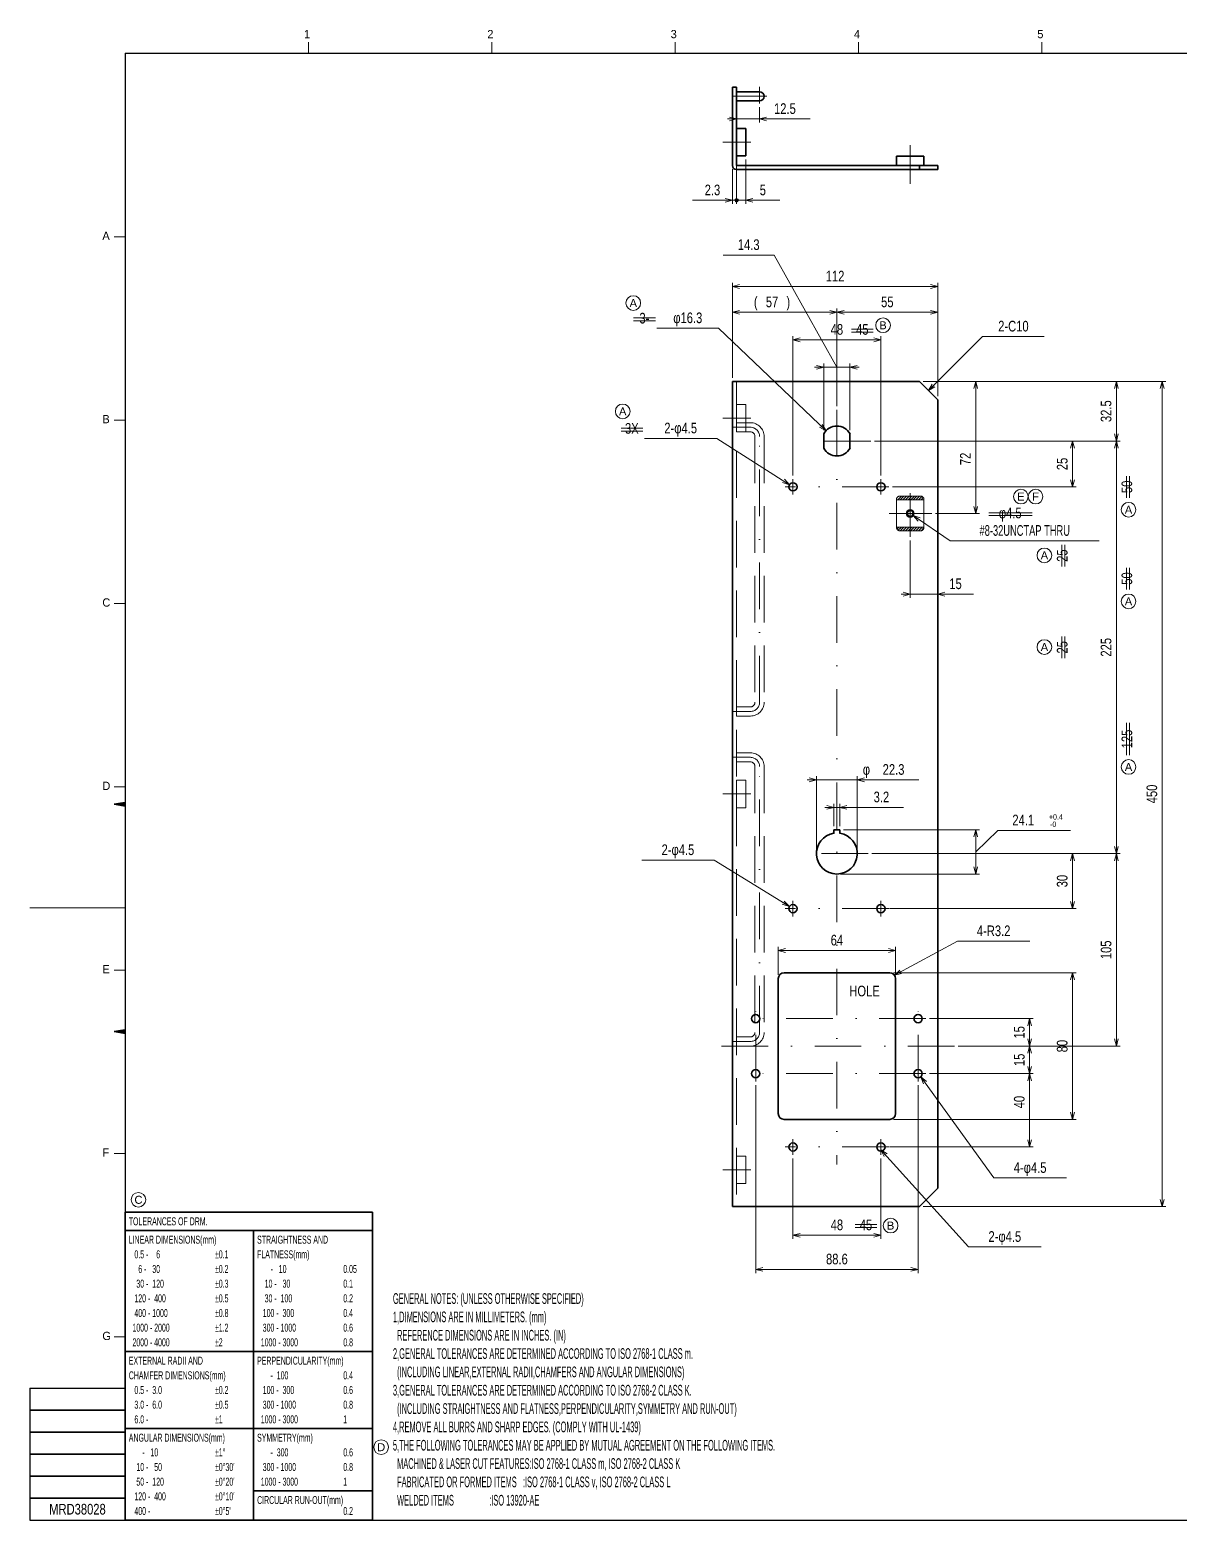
# Model space of a CAD drawing. Header units: millimetres. Extents: x 7 to 587, y 2 to 418.
# Drawn here: x 7 to 320.8, y 10 to 416.4 of the extents above; entities that cross this region are included whole.
import ezdxf
from ezdxf.enums import TextEntityAlignment as Align

# ---------------------------------------------------------------- set-up
doc = ezdxf.new("R2010")
doc.units = ezdxf.units.MM
for name, pattern in [('DASHDOT', [25.3, 12.7, -6.3, 0, -6.3]), ('DASHED', [19, 12.7, -6.3]), ('DIVIDE', [31.6, 12.7, -6.3, 0, -6.3, 0, -6.3])]:
    doc.linetypes.add(name, pattern=pattern)
for name, color, linetype in [('GR01_01', 7, 'Continuous'), ('GR01_02', 7, 'Continuous'), ('GR01_03', 7, 'Continuous'), ('GR01_05', 7, 'Continuous'), ('GR01_06', 7, 'Continuous'), ('GR01_16', 7, 'Continuous'), ('図面枠C7M', 7, 'Continuous'), ('表題、部品表_Layer1', 7, 'Continuous')]:
    doc.layers.add(name, color=color, linetype=linetype)
doc.styles.add('HG丸ｺﾞｼｯｸM-PRO', font='')
doc.styles.get('HG丸ｺﾞｼｯｸM-PRO').set_extended_font_data('HG丸ｺﾞｼｯｸM-PRO')
pattern_1 = [(45, (0, 0), (-0.3535534, 0.3535534), [])]

# ---------------------------------------------------------------- blocks, each defined once
blk = doc.blocks.new('BLKF024')
at = {"layer": '図面枠C7M', "color": 3, "linetype": 'Continuous', "lineweight": 35}
for p, q in [((30.067393, 143.236108), (30.09438, 143.263095)), ((30.188706, 143.216), (30.264271, 143.291564)), ((30.310019, 143.195891), (30.434161, 143.320033)), ((30.431331, 143.175782), (30.604052, 143.348503)), ((30.552644, 143.155673), (30.773942, 143.376972)), ((30.673956, 143.135565), (30.943833, 143.405441)), ((30.795269, 143.115456), (31.113723, 143.43391)), ((30.916582, 143.095347), (31.283614, 143.462379)), ((31.037894, 143.075238), (31.453504, 143.490848)), ((31.159207, 143.05513), (31.623395, 143.519317)), ((31.280519, 143.035021), (31.793285, 143.547787)), ((31.401832, 143.014912), (31.963176, 143.576256)), ((31.523145, 142.994803), (32.133066, 143.604725)), ((31.644457, 142.974695), (32.302957, 143.633194)), ((31.76577, 142.954586), (32.472847, 143.661663)), ((31.887082, 142.934477), (32.642738, 143.690132)), ((32.008395, 142.914368), (32.812628, 143.718601)), ((32.129708, 142.894259), (32.982519, 143.747071)), ((32.25102, 142.874151), (33, 143.62313)), ((32.372333, 142.854042), (33, 143.481709)), ((32.493645, 142.833933), (33, 143.340288)), ((32.614958, 142.813824), (33, 143.198866)), ((32.736271, 142.793716), (33, 143.057445)), ((32.857583, 142.773607), (33, 142.916024)), ((32.978896, 142.753498), (33, 142.774602))]:
    blk.add_line(p, q, dxfattribs=at)
blk = doc.blocks.new('BLKF025')
at = {"layer": '図面枠C7M', "color": 3, "linetype": 'Continuous', "lineweight": 35}
for p, q in [((30.067393, 205.236108), (30.09438, 205.263095)), ((30.188706, 205.216), (30.264271, 205.291564)), ((30.310019, 205.195891), (30.434161, 205.320033)), ((30.431331, 205.175782), (30.604052, 205.348503)), ((30.552644, 205.155673), (30.773942, 205.376972)), ((30.673956, 205.135565), (30.943833, 205.405441)), ((30.795269, 205.115456), (31.113723, 205.43391)), ((30.916582, 205.095347), (31.283614, 205.462379)), ((31.037894, 205.075238), (31.453504, 205.490848)), ((31.159207, 205.05513), (31.623395, 205.519317)), ((31.280519, 205.035021), (31.793285, 205.547787)), ((31.401832, 205.014912), (31.963176, 205.576256)), ((31.523145, 204.994803), (32.133066, 205.604725)), ((31.644457, 204.974695), (32.302957, 205.633194)), ((31.76577, 204.954586), (32.472847, 205.661663)), ((31.887082, 204.934477), (32.642738, 205.690132)), ((32.008395, 204.914368), (32.812628, 205.718601)), ((32.129708, 204.894259), (32.982519, 205.747071)), ((32.25102, 204.874151), (33, 205.62313)), ((32.372333, 204.854042), (33, 205.481709)), ((32.493645, 204.833933), (33, 205.340288)), ((32.614958, 204.813824), (33, 205.198866)), ((32.736271, 204.793716), (33, 205.057445)), ((32.857583, 204.773607), (33, 204.916024)), ((32.978896, 204.753498), (33, 204.774602))]:
    blk.add_line(p, q, dxfattribs=at)
blk = doc.blocks.new('BLKF023')
at = {"layer": '図面枠C7M', "color": 4, "linetype": 'Continuous', "lineweight": 13}
for p, q in [((83, 413), (83, 410)), ((133, 413), (133, 410)), ((183, 413), (183, 410)), ((233, 413), (233, 410)), ((283, 413), (283, 410)), ((30, 360), (33, 360)), ((30, 310), (33, 310)), ((30, 260), (33, 260)), ((30, 210), (33, 210)), ((7, 177), (33, 177)), ((30, 160), (33, 160)), ((30, 110), (33, 110)), ((30, 60), (33, 60))]:
    blk.add_line(p, q, dxfattribs=at)
at = {"layer": '図面枠C7M', "color": 2, "linetype": 'Continuous', "lineweight": 25}
for p, q in [((33, 410), (587, 410)), ((33, 410), (33, 10)), ((7, 46), (7, 10)), ((7, 46), (33, 46)), ((7, 10), (587, 10))]:
    blk.add_line(p, q, dxfattribs=at)
at = {"layer": '図面枠C7M', "color": 3, "linetype": 'Continuous', "lineweight": 35}
for p, q in [((33, 205.75), (30, 205.25)), ((30, 205.25), (33, 204.75)), ((33, 143.75), (30, 143.25)), ((30, 143.25), (33, 142.75)), ((7, 40), (33, 40)), ((7, 34), (33, 34)), ((7, 28), (33, 28)), ((7, 22), (33, 22)), ((7, 16), (33, 16))]:
    blk.add_line(p, q, dxfattribs=at)
for name in ['BLKF025', 'BLKF024']:
    blk.add_blockref(name, (0, 0), dxfattribs=at)
at = {"layer": '図面枠C7M', "color": 4, "linetype": 'Continuous', "lineweight": 13, "style": 'HG丸ｺﾞｼｯｸM-PRO'}
for s, width, p in [('1', 1.003994, (81.79, 413.45)), ('2', 1.003994, (131.79, 413.45)), ('3', 1.003994, (181.79, 413.45)), ('4', 1.003994, (231.79, 413.45)), ('5', 1.003994, (281.79, 413.45)), ('A', 1.002405, (26.79, 358.45)), ('B', 1.004704, (26.79, 308.45)), ('D', 1.002334, (26.79, 208.45)), ('E', 1.001589, (26.79, 158.45)), ('F', 0.998986, (26.79, 108.45)), ('G', 1.003714, (26.79, 58.45))]:
    blk.add_text(s, height=2.25, dxfattribs=dict(at, width=width)).set_placement(p, align=Align.BOTTOM_LEFT)
at = {"layer": '図面枠C7M', "color": 3, "linetype": 'Continuous', "lineweight": 35, "style": 'HG丸ｺﾞｼｯｸM-PRO', "width": 1.001214}
blk.add_text('C', height=2.25, dxfattribs=at).set_placement((26.79, 258.45), align=Align.BOTTOM_LEFT)
blk = doc.blocks.new('BLKF027')
at = {"layer": 'GR01_01', "color": 3, "linetype": 'Continuous', "lineweight": 35}
for p, q in [((212.74, 159.28), (241.54, 159.28)), ((211.14, 120.88), (211.14, 157.68)), ((243.14, 120.88), (243.14, 157.68)), ((212.74, 119.28), (241.54, 119.28))]:
    blk.add_line(p, q, dxfattribs=at)
for centre, start, end in [((212.74, 157.68), 90, 180), ((241.54, 157.68), 0, 90), ((212.74, 120.88), 180, 270), ((241.54, 120.88), 270, 0)]:
    blk.add_arc(centre, 1.6, start, end, dxfattribs=at)
blk = doc.blocks.new('BLKF028')
at = {"layer": 'GR01_02', "color": 4, "linetype": 'DASHED', "lineweight": 13}
for p, q in [((199.79, 314.28), (202.29, 314.28)), ((199.79, 314.28), (199.79, 306.78)), ((202.29, 306.78), (202.29, 314.28)), ((199.79, 306.78), (202.29, 306.78))]:
    blk.add_line(p, q, dxfattribs=at)
blk = doc.blocks.new('BLKF029')
at = {"layer": 'GR01_02', "color": 4, "linetype": 'DASHED', "lineweight": 13}
for p, q in [((199.79, 211.78), (202.29, 211.78)), ((199.79, 211.78), (199.79, 204.28)), ((202.29, 204.28), (202.29, 211.78)), ((199.79, 204.28), (202.29, 204.28))]:
    blk.add_line(p, q, dxfattribs=at)
blk = doc.blocks.new('BLKF030')
at = {"layer": 'GR01_02', "color": 4, "linetype": 'DASHED', "lineweight": 13}
for p, q in [((199.79, 109.28), (202.29, 109.28)), ((199.79, 109.28), (199.79, 101.78)), ((202.29, 101.78), (202.29, 109.28)), ((199.79, 101.78), (202.29, 101.78))]:
    blk.add_line(p, q, dxfattribs=at)
blk = doc.blocks.new('BLKF031')
at = {"layer": 'GR01_01', "color": 4, "linetype": 'DASHDOT', "lineweight": 13}
for p, q in [((215.14, 289.66), (215.14, 293.91)), ((239.14, 289.66), (239.14, 293.91)), ((241.26, 291.78), (213.01, 291.78))]:
    blk.add_line(p, q, dxfattribs=at)
at = {"layer": 'GR01_01', "color": 3, "linetype": 'Continuous', "lineweight": 35}
for centre in [(215.14, 291.78), (239.14, 291.78)]:
    blk.add_circle(centre, 1.12, dxfattribs=at)
blk = doc.blocks.new('FXTIP_ARROW_S')
at = {"color": 0, "linetype": 'Continuous', "lineweight": -2}
for q in [(-1, 0), (-0.97, 0.26), (-0.97, -0.26)]:
    blk.add_line((0, 0), q, dxfattribs=at)
blk = doc.blocks.new('FXTIP_ARROW_E')
at = {"color": 0, "linetype": 'Continuous', "lineweight": -2}
for q in [(-1, 0), (-0.97, 0.26), (-0.97, -0.26)]:
    blk.add_line((0, 0), q, dxfattribs=at)
blk = doc.blocks.new('BLKF032')
at = {"layer": 'GR01_01', "color": 3, "linetype": 'Continuous', "lineweight": 35}
for p, q in [((223.56, 302.33), (223.56, 306.24)), ((230.71, 302.33), (230.71, 306.24))]:
    blk.add_line(p, q, dxfattribs=at)
for start, end in [(28.6816, 151.3184), (208.6816, 331.3184)]:
    blk.add_arc((227.14, 304.28), 4.08, start, end, dxfattribs=at)
blk = doc.blocks.new('BLKF034')
at = {"layer": 'GR01_03', "color": 3, "linetype": 'Continuous', "lineweight": 35}
for p, q in [((199.79, 399.54), (206.04, 399.54)), ((206.04, 397.04), (199.79, 397.04))]:
    blk.add_line(p, q, dxfattribs=at)
blk.add_arc((206.04, 398.29), 1.25, 270, 90, dxfattribs=at)
blk = doc.blocks.new('BLKF033')
at = {"layer": 'GR01_03', "color": 4, "linetype": 'DASHDOT', "lineweight": 13}
blk.add_line((208.04, 398.29), (198.88, 398.29), dxfattribs=at)
at = {"layer": 'GR01_03', "color": 3, "linetype": 'Continuous', "lineweight": 35}
blk.add_line((199.79, 399.54), (199.79, 397.04), dxfattribs=at)
blk.add_blockref('BLKF034', (0, 0), dxfattribs=at)
blk = doc.blocks.new('BLKF035')
at = {"layer": 'GR01_02', "color": 3, "linetype": 'Continuous', "lineweight": 35}
for p, q in [((199.79, 389.54), (202.29, 389.54)), ((199.79, 389.54), (199.79, 382.04)), ((202.29, 382.04), (202.29, 389.54)), ((199.79, 382.04), (202.29, 382.04))]:
    blk.add_line(p, q, dxfattribs=at)
blk = doc.blocks.new('BLKF036')
at = {"layer": 'GR01_01', "color": 3, "linetype": 'Continuous', "lineweight": 35}
for p, q in [((226.34, 198.26), (227.94, 198.26)), ((226.34, 197.3), (226.34, 198.26)), ((227.94, 197.3), (227.94, 198.26))]:
    blk.add_line(p, q, dxfattribs=at)
blk.add_arc((227.14, 191.78), 5.58, 98.2503, 81.7497, dxfattribs=at)
blk = doc.blocks.new('FXTIP_BLACKDOT_E')
at = {"color": 0, "linetype": 'Continuous', "lineweight": -2}
blk.add_line((0, 0), (-1, 0), dxfattribs=at)
at = {"color": 0, "linetype": 'Continuous', "lineweight": -2, "const_width": 0.25}
blk.add_lwpolyline([(-0.125, 0, 1), (0.125, 0, 1)], format="xyb", close=True, dxfattribs=at)
at = {"color": 0, "linetype": 'Continuous', "lineweight": -2}
blk.add_circle((0, 0), 0.25, dxfattribs=at)
blk = doc.blocks.new('BLKF062')
at = {"layer": 'GR01_05', "color": 4, "linetype": 'Continuous', "lineweight": 13}
blk.add_circle((283.74, 273.1), 2, dxfattribs=at)
at = {"layer": 'GR01_05', "color": 4, "linetype": 'Continuous', "lineweight": 13, "style": 'HG丸ｺﾞｼｯｸM-PRO', "width": 1.042301}
blk.add_text('A', height=2.18, dxfattribs=at).set_placement((283.74, 273.1), align=Align.MIDDLE_CENTER)
blk = doc.blocks.new('BLKF063')
at = {"layer": 'GR01_05', "color": 4, "linetype": 'Continuous', "lineweight": 13}
blk.add_circle((283.74, 248.1), 2, dxfattribs=at)
at = {"layer": 'GR01_05', "color": 4, "linetype": 'Continuous', "lineweight": 13, "style": 'HG丸ｺﾞｼｯｸM-PRO', "width": 1.042301}
blk.add_text('A', height=2.18, dxfattribs=at).set_placement((283.74, 248.1), align=Align.MIDDLE_CENTER)
blk = doc.blocks.new('BLKF064')
at = {"layer": 'GR01_05', "color": 4, "linetype": 'Continuous', "lineweight": 13}
blk.add_circle((306.68, 260.55), 2, dxfattribs=at)
at = {"layer": 'GR01_05', "color": 4, "linetype": 'Continuous', "lineweight": 13, "style": 'HG丸ｺﾞｼｯｸM-PRO', "width": 1.042301}
blk.add_text('A', height=2.18, dxfattribs=at).set_placement((306.68, 260.55), align=Align.MIDDLE_CENTER)
blk = doc.blocks.new('BLKF065')
at = {"layer": 'GR01_05', "color": 4, "linetype": 'Continuous', "lineweight": 13}
blk.add_circle((306.68, 285.55), 2, dxfattribs=at)
at = {"layer": 'GR01_05', "color": 4, "linetype": 'Continuous', "lineweight": 13, "style": 'HG丸ｺﾞｼｯｸM-PRO', "width": 1.042301}
blk.add_text('A', height=2.18, dxfattribs=at).set_placement((306.68, 285.55), align=Align.MIDDLE_CENTER)
blk = doc.blocks.new('BLKF066')
at = {"layer": 'GR01_05', "color": 4, "linetype": 'Continuous', "lineweight": 13}
blk.add_circle((306.68, 215.41), 2, dxfattribs=at)
at = {"layer": 'GR01_05', "color": 4, "linetype": 'Continuous', "lineweight": 13, "style": 'HG丸ｺﾞｼｯｸM-PRO', "width": 1.042301}
blk.add_text('A', height=2.18, dxfattribs=at).set_placement((306.68, 215.41), align=Align.MIDDLE_CENTER)
blk = doc.blocks.new('BLKF067')
at = {"layer": 'GR01_05', "color": 4, "linetype": 'Continuous', "lineweight": 13}
blk.add_circle((168.72, 312.36), 2, dxfattribs=at)
at = {"layer": 'GR01_05', "color": 4, "linetype": 'Continuous', "lineweight": 13, "style": 'HG丸ｺﾞｼｯｸM-PRO', "width": 1.042301}
blk.add_text('A', height=2.18, dxfattribs=at).set_placement((168.72, 312.36), align=Align.MIDDLE_CENTER)
blk = doc.blocks.new('BLKF068')
at = {"layer": 'GR01_05', "color": 4, "linetype": 'Continuous', "lineweight": 13}
blk.add_circle((171.61, 341.9), 2, dxfattribs=at)
at = {"layer": 'GR01_05', "color": 4, "linetype": 'Continuous', "lineweight": 13, "style": 'HG丸ｺﾞｼｯｸM-PRO', "width": 1.042301}
blk.add_text('A', height=2.18, dxfattribs=at).set_placement((171.61, 341.9), align=Align.MIDDLE_CENTER)
blk = doc.blocks.new('BLKF069')
at = {"layer": 'GR01_05', "color": 4, "linetype": 'Continuous', "lineweight": 13}
blk.add_circle((239.72, 335.84), 2, dxfattribs=at)
at = {"layer": 'GR01_05', "color": 4, "linetype": 'Continuous', "lineweight": 13, "style": 'HG丸ｺﾞｼｯｸM-PRO', "width": 1.04272}
blk.add_text('B', height=2.18, dxfattribs=at).set_placement((239.72, 335.84), align=Align.MIDDLE_CENTER)
blk = doc.blocks.new('BLKF070')
at = {"layer": 'GR01_01', "color": 4, "linetype": 'DASHDOT', "lineweight": 13}
for p, q in [((215.14, 174.66), (215.14, 178.91)), ((239.14, 174.66), (239.14, 178.91)), ((241.26, 176.78), (213.01, 176.78))]:
    blk.add_line(p, q, dxfattribs=at)
at = {"layer": 'GR01_01', "color": 3, "linetype": 'Continuous', "lineweight": 35}
for centre in [(215.14, 176.78), (239.14, 176.78)]:
    blk.add_circle(centre, 1.12, dxfattribs=at)
blk = doc.blocks.new('BLKF071')
at = {"layer": 'GR01_01', "color": 4, "linetype": 'DASHDOT', "lineweight": 13}
for p, q in [((215.14, 109.66), (215.14, 113.91)), ((239.14, 109.66), (239.14, 113.91)), ((241.26, 111.78), (213.01, 111.78))]:
    blk.add_line(p, q, dxfattribs=at)
at = {"layer": 'GR01_01', "color": 3, "linetype": 'Continuous', "lineweight": 35}
for centre in [(215.14, 111.78), (239.14, 111.78)]:
    blk.add_circle(centre, 1.12, dxfattribs=at)
blk = doc.blocks.new('BLKF072')
at = {"layer": 'GR01_05', "color": 4, "linetype": 'Continuous', "lineweight": 13}
blk.add_circle((241.78, 90.33), 2, dxfattribs=at)
at = {"layer": 'GR01_05', "color": 4, "linetype": 'Continuous', "lineweight": 13, "style": 'HG丸ｺﾞｼｯｸM-PRO', "width": 1.04272}
blk.add_text('B', height=2.18, dxfattribs=at).set_placement((241.78, 90.33), align=Align.MIDDLE_CENTER)
blk = doc.blocks.new('BLKF073')
at = {"layer": '図面枠C7M', "color": 3, "linetype": 'Continuous', "lineweight": 35}
for p, q in [((33, 94), (100.5, 94)), ((33, 94), (33, 10)), ((100.5, 10), (100.5, 94)), ((33, 89), (100.5, 89)), ((68, 10), (68, 89)), ((33, 56), (68, 56)), ((68, 56), (100.5, 56)), ((33, 35), (68, 35)), ((68, 35), (100.5, 35)), ((68, 18), (100.5, 18)), ((33, 10), (100.5, 10))]:
    blk.add_line(p, q, dxfattribs=at)
at = {"layer": '図面枠C7M', "color": 4, "linetype": 'Continuous', "lineweight": 13, "style": 'HG丸ｺﾞｼｯｸM-PRO'}
for s, height, width, p in [('TOLERANCES OF DRM.', 2.1818, 0.522208, (34, 91.5)), ('LINEAR DIMENSIONS(mm)', 2.1818, 0.521664, (34, 86.5)), ('STRAIGHTNESS AND', 2.1818, 0.521949, (69, 86.5)), (' 0.5 -    6', 2.1818, 0.524049, (35, 82.5)), ('±0.1', 2.182, 0.52198, (57.5, 82.5)), ('FLATNESS(mm)', 2.1818, 0.521994, (69, 82.5)), ('   6 -   30', 2.1818, 0.52397, (35, 78.5)), ('±0.2', 2.182, 0.52198, (57.5, 78.5)), ('     -   10', 2.1818, 0.524651, (70, 78.5)), ('0.05', 2.182, 0.52205, (92.5, 78.5)), ('  30 -  120', 2.1818, 0.522893, (35, 74.5)), ('±0.3', 2.182, 0.52198, (57.5, 74.5)), ('  10 -   30', 2.1818, 0.523391, (70, 74.5)), ('0.1', 2.182, 0.522424, (92.5, 74.5)), (' 120 -  400', 2.1818, 0.52246, (35, 70.5)), ('±0.5', 2.182, 0.52198, (57.5, 70.5)), ('  30 -  100', 2.1818, 0.522893, (70, 70.5)), ('0.2', 2.182, 0.522424, (92.5, 70.5)), (' 400 - 1000', 2.1818, 0.52208, (35, 66.5)), ('±0.8', 2.182, 0.52198, (57.5, 66.5)), (' 100 -  300', 2.1818, 0.52246, (70, 66.5)), ('0.4', 2.182, 0.522424, (92.5, 66.5)), ('1000 - 2000', 2.1818, 0.521744, (35, 62.5)), ('±1.2', 2.182, 0.52198, (57.5, 62.5)), (' 300 - 1000', 2.1818, 0.52208, (70, 62.5)), ('0.6', 2.182, 0.522424, (92.5, 62.5)), ('2000 - 4000', 2.1818, 0.521744, (35, 58.5)), ('±2', 2.182, 0.521216, (57.5, 58.5)), ('1000 - 3000', 2.1818, 0.521744, (70, 58.5)), ('0.8', 2.182, 0.522424, (92.5, 58.5)), ('EXTERNAL RADII AND', 2.1818, 0.522426, (34, 53.5)), ('PERPENDICULARITY(mm)', 2.1818, 0.521822, (69, 53.5)), ('CHAMFER DIMENSIONS(mm)', 2.1818, 0.521615, (34, 49.5)), ('     -  100', 2.1818, 0.52397, (70, 49.5)), ('0.4', 2.182, 0.522424, (92.5, 49.5)), (' 0.5 -  3.0', 2.1818, 0.523514, (35, 45.5)), ('±0.2', 2.182, 0.52198, (57.5, 45.5)), (' 100 -  300', 2.1818, 0.52246, (70, 45.5)), ('0.6', 2.182, 0.522424, (92.5, 45.5)), (' 3.0 -  6.0', 2.1818, 0.523514, (35, 41.5)), ('±0.5', 2.182, 0.52198, (57.5, 41.5)), (' 300 - 1000', 2.1818, 0.52208, (70, 41.5)), ('0.8', 2.182, 0.522424, (92.5, 41.5)), (' 6.0 -', 2.182, 0.523279, (35, 37.5)), ('±1', 2.182, 0.521216, (57.5, 37.5)), ('1000 - 3000', 2.1818, 0.521744, (70, 37.5)), ('1', 2.18, 0.521199, (92.5, 37.5)), ('ANGULAR DIMENSIONS(mm)', 2.1818, 0.521887, (34, 32.5)), ('SYMMETRY(mm)', 2.1818, 0.521222, (69, 32.5)), ('     -   10', 2.1818, 0.524651, (35, 28.5)), ('±1°', 2.182, 0.52122, (57.5, 28.5)), ('     -  300', 2.1818, 0.52397, (70, 28.5)), ('0.6', 2.182, 0.522424, (92.5, 28.5)), ('  10 -   50', 2.1818, 0.523391, (35, 24.5)), ("±0°30'", 2.182, 0.521679, (57.5, 24.5)), (' 300 - 1000', 2.1818, 0.52208, (70, 24.5)), ('0.8', 2.182, 0.522424, (92.5, 24.5)), ('  50 -  120', 2.1818, 0.522893, (35, 20.5)), ("±0°20'", 2.182, 0.521679, (57.5, 20.5)), ('1000 - 3000', 2.1818, 0.521744, (70, 20.5)), ('1', 2.18, 0.521199, (92.5, 20.5)), (' 120 -  400', 2.1818, 0.52246, (35, 16.5)), ("±0°10'", 2.182, 0.521679, (57.5, 16.5)), ('CIRCULAR RUN-OUT(mm)', 2.1818, 0.521639, (69, 15.5)), (' 400 -', 2.182, 0.52234, (35, 12.5)), ("±0°5'", 2.182, 0.521776, (57.5, 12.5)), ('0.2', 2.182, 0.522424, (92.5, 12.5))]:
    blk.add_text(s, height=height, dxfattribs=dict(at, width=width)).set_placement(p, align=Align.MIDDLE_LEFT)
blk = doc.blocks.new('BLKF074')
at = {"layer": '表題、部品表_Layer1', "color": 4, "linetype": 'Continuous', "lineweight": 13}
blk.add_circle((36.64, 97.37), 2, dxfattribs=at)
at = {"layer": '表題、部品表_Layer1', "color": 4, "linetype": 'Continuous', "lineweight": 13, "style": 'HG丸ｺﾞｼｯｸM-PRO', "width": 1.042931}
blk.add_text('C', height=2.18, dxfattribs=at).set_placement((36.64, 97.37), align=Align.MIDDLE_CENTER)
blk = doc.blocks.new('BLKF081')
at = {"layer": 'GR01_03', "color": 4, "linetype": 'DASHED', "lineweight": 13}
for p, q in [((199.79, 309.28), (203.54, 309.28)), ((199.79, 306.78), (199.79, 309.28)), ((199.79, 306.78), (203.54, 306.78)), ((204.79, 305.53), (204.79, 233.03)), ((207.29, 305.53), (207.29, 233.03)), ((199.79, 229.28), (199.79, 231.78)), ((203.54, 231.78), (199.79, 231.78)), ((203.54, 229.28), (199.79, 229.28))]:
    blk.add_line(p, q, dxfattribs=at)
at = {"layer": 'GR01_03', "color": 4, "linetype": 'DASHDOT', "lineweight": 13}
for p, q in [((198.64, 308.03), (203.54, 308.03)), ((206.04, 233.03), (206.04, 305.53)), ((198.64, 230.53), (203.54, 230.53))]:
    blk.add_line(p, q, dxfattribs=at)
at = {"layer": 'GR01_03', "color": 4, "linetype": 'DASHED', "lineweight": 13}
for centre, radius, start, end in [((203.54, 305.53), 3.75, 0, 90), ((203.54, 305.53), 1.25, 0, 90), ((203.54, 233.03), 3.75, 270, 0), ((203.54, 233.03), 1.25, 270, 0)]:
    blk.add_arc(centre, radius, start, end, dxfattribs=at)
at = {"layer": 'GR01_03', "color": 4, "linetype": 'DASHDOT', "lineweight": 13}
for centre, start, end in [((203.54, 305.53), 0, 90), ((203.54, 233.03), 270, 0)]:
    blk.add_arc(centre, 2.5, start, end, dxfattribs=at)
blk = doc.blocks.new('BLKF082')
at = {"layer": 'GR01_03', "color": 4, "linetype": 'DASHDOT', "lineweight": 13}
for p, q in [((198.64, 218.03), (203.54, 218.03)), ((206.04, 143.03), (206.04, 215.53)), ((198.64, 140.53), (203.54, 140.53))]:
    blk.add_line(p, q, dxfattribs=at)
at = {"layer": 'GR01_03', "color": 4, "linetype": 'DASHED', "lineweight": 13}
for p, q in [((199.79, 219.28), (203.54, 219.28)), ((199.79, 216.78), (199.79, 219.28)), ((199.79, 216.78), (203.54, 216.78)), ((204.79, 215.53), (204.79, 143.03)), ((207.29, 215.53), (207.29, 143.03)), ((199.79, 139.28), (199.79, 141.78)), ((203.54, 141.78), (199.79, 141.78)), ((203.54, 139.28), (199.79, 139.28))]:
    blk.add_line(p, q, dxfattribs=at)
for centre, radius, start, end in [((203.54, 215.53), 3.75, 0, 90), ((203.54, 215.53), 1.25, 0, 90), ((203.54, 143.03), 3.75, 270, 0), ((203.54, 143.03), 1.25, 270, 0)]:
    blk.add_arc(centre, radius, start, end, dxfattribs=at)
at = {"layer": 'GR01_03', "color": 4, "linetype": 'DASHDOT', "lineweight": 13}
for centre, start, end in [((203.54, 215.53), 0, 90), ((203.54, 143.03), 270, 0)]:
    blk.add_arc(centre, 2.5, start, end, dxfattribs=at)
blk = doc.blocks.new('BLKF084')
at = {"layer": '表題、部品表_Layer1', "color": 4, "linetype": 'Continuous', "lineweight": 13}
blk.add_circle((102.84, 29.91), 2, dxfattribs=at)
at = {"layer": '表題、部品表_Layer1', "color": 4, "linetype": 'Continuous', "lineweight": 13, "style": 'HG丸ｺﾞｼｯｸM-PRO', "width": 1.042833}
blk.add_text('D', height=2.18, dxfattribs=at).set_placement((102.84, 29.91), align=Align.MIDDLE_CENTER)
blk = doc.blocks.new('BLKF088')
at = {"layer": 'GR01_05', "color": 4, "linetype": 'Continuous', "lineweight": 13}
blk.add_circle((277.32, 289.13), 2, dxfattribs=at)
at = {"layer": 'GR01_05', "color": 4, "linetype": 'Continuous', "lineweight": 13, "style": 'HG丸ｺﾞｼｯｸM-PRO', "width": 1.04259}
blk.add_text('E', height=2.18, dxfattribs=at).set_placement((277.32, 289.13), align=Align.MIDDLE_CENTER)
blk = doc.blocks.new('BLKF094')
at = {"layer": 'GR01_02', "color": 3, "linetype": 'Continuous', "lineweight": 35}
for p, q in [((250.89, 381.94), (243.39, 381.94)), ((243.39, 379.44), (243.39, 381.94)), ((243.39, 379.44), (250.89, 379.44)), ((250.89, 379.44), (250.89, 381.94))]:
    blk.add_line(p, q, dxfattribs=at)
blk = doc.blocks.new('BLKF095')
at = {"layer": 'GR01_05', "color": 4, "linetype": 'Continuous', "lineweight": 13}
blk.add_circle((281.32, 289.13), 2, dxfattribs=at)
at = {"layer": 'GR01_05', "color": 4, "linetype": 'Continuous', "lineweight": 13, "style": 'HG丸ｺﾞｼｯｸM-PRO', "width": 1.042153}
blk.add_text('F', height=2.18, dxfattribs=at).set_placement((281.32, 289.13), align=Align.MIDDLE_CENTER)
blk = doc.blocks.new('BLKF097')
at = {"layer": 'GR01_02', "color": 3, "linetype": 'Continuous', "lineweight": 35}
for radius in [1, 0.8]:
    blk.add_circle((247.14, 284.53), radius, dxfattribs=at)
blk = doc.blocks.new('BLKF096')
at = {"layer": 'GR01_02', "color": 4, "linetype": 'DASHED', "lineweight": 13}
for p, q in [((243.39, 280.78), (243.39, 288.28)), ((243.39, 288.28), (250.89, 288.28)), ((250.89, 280.78), (250.89, 288.28)), ((243.39, 280.78), (250.89, 280.78))]:
    blk.add_line(p, q, dxfattribs=at)
at = {"layer": 'GR01_02', "color": 3, "linetype": 'Continuous', "lineweight": 35}
blk.add_blockref('BLKF097', (0, 0), dxfattribs=at)
blk = doc.blocks.new('BLKF099')
at = {"layer": 'GR01_16', "linetype": 'DIVIDE', "lineweight": 13}
h = blk.add_hatch(dxfattribs=at)
h.set_pattern_fill('_USER', color=4, scale=0.5, angle=45, style=0, pattern_type=0)
h.set_pattern_definition(pattern_1)
edge = h.paths.add_edge_path(flags=0)
edge.add_line((244.39, 289.28), (249.89, 289.28))
edge.add_arc((249.89, 288.28), 1, 0, 90, ccw=False)
edge.add_line((250.89, 288.28), (243.39, 288.28))
edge.add_arc((244.39, 288.28), 1, 90, 180, ccw=False)
at = {"layer": 'GR01_16', "color": 4, "linetype": 'DIVIDE', "lineweight": 13}
blk.add_line((249.89, 289.28), (244.39, 289.28), dxfattribs=at)
for centre, start, end in [((244.39, 288.28), 90, 180), ((249.89, 288.28), 0, 90)]:
    blk.add_arc(centre, 1, start, end, dxfattribs=at)
blk = doc.blocks.new('BLKF100')
at = {"layer": 'GR01_16', "linetype": 'DIVIDE', "lineweight": 13}
h = blk.add_hatch(dxfattribs=at)
h.set_pattern_fill('_USER', color=4, scale=0.5, angle=45, style=0, pattern_type=0)
h.set_pattern_definition(pattern_1)
edge = h.paths.add_edge_path(flags=0)
edge.add_line((244.39, 279.78), (249.89, 279.78))
edge.add_arc((249.89, 280.78), 1, 270, 360)
edge.add_line((250.89, 280.78), (243.39, 280.78))
edge.add_arc((244.39, 280.78), 1, 180, 270)
at = {"layer": 'GR01_16', "color": 4, "linetype": 'DIVIDE', "lineweight": 13}
blk.add_line((249.89, 279.78), (244.39, 279.78), dxfattribs=at)
for centre, start, end in [((244.39, 280.78), 180, 270), ((249.89, 280.78), 270, 0)]:
    blk.add_arc(centre, 1, start, end, dxfattribs=at)

msp = doc.modelspace()

# ---------------------------------------------------------------- linework, layer by layer
at = {"layer": 'GR01_01', "color": 3, "linetype": 'Continuous', "lineweight": 35}
for p, q in [((198.64, 400.79), (198.64, 379.44)), ((199.79, 400.79), (198.64, 400.79)), ((199.79, 379.44), (199.79, 400.79)), ((254.64, 379.44), (199.79, 379.44)), ((254.64, 378.29), (199.79, 378.29)), ((249.64, 379.44), (249.64, 378.29)), ((254.64, 379.44), (254.64, 378.29)), ((198.64, 320.53), (198.64, 95.53)), ((198.64, 320.53), (249.64, 320.53)), ((249.64, 320.53), (254.64, 315.53)), ((254.64, 315.53), (254.64, 100.53)), ((254.64, 100.53), (249.64, 95.53)), ((198.64, 95.53), (249.64, 95.53))]:
    msp.add_line(p, q, dxfattribs=at)
at = {"layer": 'GR01_01', "color": 4, "linetype": 'DASHED', "lineweight": 13}
msp.add_line((199.79, 320.53), (199.79, 95.53), dxfattribs=at)
at = {"layer": 'GR01_01', "color": 4, "linetype": 'DASHDOT', "lineweight": 13}
for p, q in [((227.14, 312.78), (227.14, 107)), ((236.39, 304.28), (217.89, 304.28)), ((235.64, 191.78), (218.64, 191.78)), ((251.41, 146.78), (202.86, 146.78)), ((204.99, 129.66), (204.99, 148.91)), ((249.29, 129.66), (249.29, 148.91)), ((259.19, 139.28), (192.22, 139.28)), ((251.41, 131.78), (202.86, 131.78))]:
    msp.add_line(p, q, dxfattribs=at)
at = {"layer": 'GR01_01', "color": 3, "linetype": 'Continuous', "lineweight": 35}
for centre in [(204.99, 146.78), (249.29, 146.78), (204.99, 131.78), (249.29, 131.78)]:
    msp.add_circle(centre, 1.12, dxfattribs=at)
msp.add_arc((199.79, 379.44), 1.15, 180, 270, dxfattribs=at)
at = {"layer": 'GR01_02', "color": 4, "linetype": 'DASHDOT', "lineweight": 13}
for p, q in [((203.67, 385.79), (196.03, 385.79)), ((247.14, 384.98), (247.14, 374.42)), ((203.67, 310.53), (196.03, 310.53)), ((247.14, 290.09), (247.14, 278.16)), ((253.02, 284.53), (241.42, 284.53)), ((203.67, 208.03), (196.03, 208.03)), ((203.67, 105.53), (196.03, 105.53))]:
    msp.add_line(p, q, dxfattribs=at)
at = {"layer": 'GR01_03', "color": 3, "linetype": 'DASHDOT', "lineweight": 13}
msp.add_line((206.04, 400.89), (206.04, 396.32), dxfattribs=at)
at = {"layer": 'GR01_05', "color": 4, "linetype": 'Continuous', "lineweight": 13}
for p, q in [((171.68, 337.86), (177.66, 337.86)), ((171.68, 337.06), (177.66, 337.06)), ((231.1, 334.79), (237.02, 334.79)), ((231.1, 333.99), (237.02, 333.99)), ((168.26, 307.8), (174.24, 307.8)), ((168.26, 307), (174.24, 307)), ((306.15, 288.82), (306.15, 294.74)), ((306.95, 288.82), (306.95, 294.74)), ((268.55, 284.73), (280.4, 284.73)), ((268.55, 283.93), (280.4, 283.93)), ((288.51, 270.07), (288.51, 275.99)), ((289.31, 270.07), (289.31, 275.99)), ((306.15, 263.82), (306.15, 269.74)), ((306.95, 263.82), (306.95, 269.74)), ((288.51, 245.07), (288.51, 250.99)), ((289.31, 245.07), (289.31, 250.99)), ((306.15, 218.59), (306.15, 227.47)), ((306.95, 218.59), (306.95, 227.47)), ((232.1, 90.59), (238.02, 90.59)), ((232.1, 89.79), (238.02, 89.79))]:
    msp.add_line(p, q, dxfattribs=at)
at = {"layer": 'GR01_06', "color": 4, "linetype": 'Continuous', "lineweight": 13}
for p, q in [((206.04, 395.32), (206.04, 391.1)), ((197.29, 392.1), (199.79, 392.1)), ((199.79, 392.1), (206.04, 392.1)), ((206.04, 392.1), (219.88, 392.1)), ((198.64, 378.44), (198.64, 368.92)), ((199.79, 381.04), (199.79, 368.92)), ((202.29, 381.04), (202.29, 368.92)), ((187.76, 369.92), (198.64, 369.92)), ((198.64, 369.92), (199.79, 369.92)), ((199.79, 369.92), (202.29, 369.92)), ((202.29, 369.92), (211.59, 369.92)), ((210, 355), (196.16, 355)), ((227.14, 324.38), (210, 355)), ((198.64, 321.53), (198.64, 347.42)), ((198.64, 346.42), (254.64, 346.42)), ((254.64, 316.53), (254.64, 347.42)), ((198.64, 321.53), (198.64, 340.39)), ((198.64, 339.39), (227.14, 339.39)), ((227.14, 313.78), (227.14, 340.39)), ((227.14, 339.39), (254.64, 339.39)), ((254.64, 316.53), (254.64, 340.39)), ((194.87, 335.05), (178.07, 335.05)), ((224.19, 307.09), (194.87, 335.05)), ((215.14, 294.91), (215.14, 332.89)), ((215.14, 331.89), (239.14, 331.89)), ((239.14, 294.91), (239.14, 332.89)), ((252.14, 318.03), (266.88, 332.78)), ((266.88, 332.78), (283.68, 332.78)), ((223.56, 307.24), (223.56, 325.38)), ((230.71, 307.24), (230.71, 325.38)), ((221.06, 324.38), (223.56, 324.38)), ((223.56, 324.38), (230.71, 324.38)), ((230.71, 324.38), (233.21, 324.38)), ((250.64, 320.53), (316.87, 320.53)), ((250.64, 320.53), (304.38, 320.53)), ((250.64, 320.53), (266, 320.53)), ((265, 284.53), (265, 320.53)), ((303.38, 304.28), (303.38, 320.53)), ((315.87, 95.53), (315.87, 320.53)), ((194.41, 305), (174.65, 305)), ((214.18, 292.37), (194.41, 305)), ((237.39, 304.28), (304.38, 304.28)), ((237.39, 304.28), (292.41, 304.28)), ((291.41, 291.78), (291.41, 304.28)), ((303.38, 191.78), (303.38, 304.28)), ((242.26, 291.78), (292.41, 291.78)), ((254.02, 284.53), (266, 284.53)), ((247.96, 283.97), (258.03, 277.06)), ((247.14, 277.16), (247.14, 261.53)), ((258.03, 277.06), (298.71, 277.06)), ((244.64, 262.53), (247.14, 262.53)), ((247.14, 262.53), (254.64, 262.53)), ((254.64, 262.53), (264.37, 262.53)), ((219.06, 211.89), (221.56, 211.89)), ((221.56, 192.78), (221.56, 212.89)), ((221.56, 211.89), (232.71, 211.89)), ((232.71, 192.78), (232.71, 212.89)), ((232.71, 211.89), (249.51, 211.89)), ((223.84, 204.39), (226.34, 204.39)), ((226.34, 199.26), (226.34, 205.39)), ((226.34, 204.39), (227.94, 204.39)), ((227.94, 199.26), (227.94, 205.39)), ((227.94, 204.39), (245.26, 204.39)), ((228.94, 198.26), (266, 198.26)), ((265, 186.21), (265, 198.26)), ((265, 192.23), (271.05, 198.11)), ((271.05, 198.11), (290.81, 198.11)), ((236.64, 191.78), (304.38, 191.78)), ((236.64, 191.78), (292.41, 191.78)), ((291.41, 176.78), (291.41, 191.78)), ((303.38, 139.28), (303.38, 191.78)), ((193.66, 190), (173.9, 190)), ((214.18, 177.37), (193.66, 190)), ((228.14, 186.21), (266, 186.21)), ((241.51, 176.78), (292.41, 176.78)), ((242.82, 158.63), (260.01, 167.89)), ((260.01, 167.89), (279.77, 167.89)), ((211.14, 158.68), (211.14, 166.35)), ((211.14, 165.35), (243.14, 165.35)), ((243.14, 158.68), (243.14, 166.35)), ((242.54, 159.28), (292.41, 159.28)), ((291.41, 119.28), (291.41, 159.28)), ((252.41, 146.78), (280.7, 146.78)), ((279.7, 139.28), (279.7, 146.78)), ((260.19, 139.28), (280.7, 139.28)), ((260.19, 139.28), (304.38, 139.28)), ((279.7, 131.78), (279.7, 139.28)), ((250, 130.91), (269.96, 103.33)), ((252.41, 131.78), (280.7, 131.78)), ((279.7, 111.78), (279.7, 131.78)), ((204.99, 128.66), (204.99, 77.39)), ((249.29, 128.66), (249.29, 77.39)), ((242.54, 119.28), (292.41, 119.28)), ((239.14, 110.95), (263.06, 84.53)), ((241.51, 111.78), (280.7, 111.78)), ((215.14, 108.66), (215.14, 86.7)), ((239.14, 108.66), (239.14, 86.7)), ((269.96, 103.33), (289.72, 103.33)), ((250.64, 95.53), (316.87, 95.53)), ((215.14, 87.7), (239.14, 87.7)), ((263.06, 84.53), (282.82, 84.53)), ((204.99, 78.39), (249.29, 78.39))]:
    msp.add_line(p, q, dxfattribs=at)

# ---------------------------------------------------------------- block references
at = {"layer": 'GR01_01', "color": 3, "linetype": 'Continuous', "lineweight": 35}
for name in ['BLKF032', 'BLKF036', 'BLKF027']:
    msp.add_blockref(name, (0, 0), dxfattribs=at)
at = {"layer": 'GR01_01', "color": 4, "linetype": 'DASHDOT', "lineweight": 13}
for name in ['BLKF031', 'BLKF070', 'BLKF071']:
    msp.add_blockref(name, (0, 0), dxfattribs=at)
at = {"layer": 'GR01_02', "color": 3, "linetype": 'Continuous', "lineweight": 35}
for name in ['BLKF035', 'BLKF094']:
    msp.add_blockref(name, (0, 0), dxfattribs=at)
at = {"layer": 'GR01_02', "color": 4, "linetype": 'DASHED', "lineweight": 13}
for name in ['BLKF028', 'BLKF096', 'BLKF029', 'BLKF030']:
    msp.add_blockref(name, (0, 0), dxfattribs=at)
at = {"layer": 'GR01_03', "color": 3, "linetype": 'Continuous', "lineweight": 35}
msp.add_blockref('BLKF033', (0, 0), dxfattribs=at)
at = {"layer": 'GR01_03', "color": 4, "linetype": 'DASHED', "lineweight": 13}
for name in ['BLKF081', 'BLKF082']:
    msp.add_blockref(name, (0, 0), dxfattribs=at)
at = {"layer": 'GR01_05', "color": 4, "linetype": 'Continuous', "lineweight": 13}
for name in ['BLKF068', 'BLKF069', 'BLKF067', 'BLKF088', 'BLKF095', 'BLKF065', 'BLKF062', 'BLKF064', 'BLKF063', 'BLKF066', 'BLKF072']:
    msp.add_blockref(name, (0, 0), dxfattribs=at)
at = {"layer": 'GR01_06', "color": 4, "linetype": 'Continuous', "lineweight": 13, "xscale": 2, "yscale": 2}
for name, p, rotation in [('FXTIP_ARROW_E', (199.79, 392.1), 360), ('FXTIP_ARROW_S', (206.04, 392.1), 180), ('FXTIP_ARROW_E', (198.64, 369.92), 360), ('FXTIP_BLACKDOT_E', (199.79, 369.92), 360), ('FXTIP_ARROW_S', (202.29, 369.92), 180), ('FXTIP_ARROW_S', (198.64, 346.42), 180), ('FXTIP_ARROW_E', (254.64, 346.42), 360), ('FXTIP_ARROW_S', (198.64, 339.39), 180), ('FXTIP_ARROW_E', (227.14, 339.39), 360), ('FXTIP_ARROW_S', (227.14, 339.39), 180), ('FXTIP_ARROW_E', (254.64, 339.39), 360), ('FXTIP_ARROW_S', (215.14, 331.89), 180), ('FXTIP_ARROW_E', (239.14, 331.89), 360), ('FXTIP_ARROW_E', (223.56, 324.38), 360), ('FXTIP_ARROW_S', (230.71, 324.38), 180), ('FXTIP_ARROW_S', (252.14, 318.03), 225.0000000000001), ('FXTIP_ARROW_E', (265, 320.53), 90), ('FXTIP_ARROW_E', (303.38, 320.53), 90), ('FXTIP_ARROW_E', (315.87, 320.53), 90), ('FXTIP_ARROW_S', (224.19, 307.09), 316.3619155885422), ('FXTIP_ARROW_S', (303.38, 304.28), 270), ('FXTIP_ARROW_E', (291.41, 304.28), 90), ('FXTIP_ARROW_E', (303.38, 304.28), 90), ('FXTIP_ARROW_S', (214.18, 292.37), 327.4335397408988), ('FXTIP_ARROW_S', (291.41, 291.78), 270), ('FXTIP_ARROW_S', (265, 284.53), 270), ('FXTIP_ARROW_S', (247.96, 283.97), 145.5292172668444), ('FXTIP_ARROW_E', (247.14, 262.53), 360), ('FXTIP_ARROW_S', (254.64, 262.53), 180), ('FXTIP_ARROW_E', (221.56, 211.89), 360), ('FXTIP_ARROW_S', (232.71, 211.89), 180), ('FXTIP_ARROW_E', (226.34, 204.39), 360), ('FXTIP_ARROW_S', (227.94, 204.39), 180), ('FXTIP_ARROW_E', (265, 198.26), 90), ('FXTIP_ARROW_E', (291.41, 191.78), 90), ('FXTIP_ARROW_S', (303.38, 191.78), 270), ('FXTIP_ARROW_E', (303.38, 191.78), 90), ('FXTIP_ARROW_S', (265, 186.21), 270), ('FXTIP_ARROW_S', (214.18, 177.37), 328.3938147102809), ('FXTIP_ARROW_S', (291.41, 176.78), 270), ('FXTIP_ARROW_S', (211.14, 165.35), 180), ('FXTIP_ARROW_E', (243.14, 165.35), 360), ('FXTIP_ARROW_S', (242.82, 158.63), 208.3219974905535), ('FXTIP_ARROW_E', (291.41, 159.28), 90), ('FXTIP_ARROW_E', (279.7, 146.78), 90), ('FXTIP_ARROW_S', (279.7, 139.28), 270), ('FXTIP_ARROW_E', (279.7, 139.28), 90), ('FXTIP_ARROW_S', (303.38, 139.28), 270), ('FXTIP_ARROW_S', (250, 130.91), 125.8898870580119), ('FXTIP_ARROW_S', (279.7, 131.78), 270), ('FXTIP_ARROW_E', (279.7, 131.78), 90), ('FXTIP_ARROW_S', (291.41, 119.28), 270), ('FXTIP_ARROW_S', (239.14, 110.95), 132.1647807709907), ('FXTIP_ARROW_S', (279.7, 111.78), 270), ('FXTIP_ARROW_S', (315.87, 95.53), 270), ('FXTIP_ARROW_S', (215.14, 87.7), 180), ('FXTIP_ARROW_E', (239.14, 87.7), 360), ('FXTIP_ARROW_S', (204.99, 78.39), 180), ('FXTIP_ARROW_E', (249.29, 78.39), 360)]:
    msp.add_blockref(name, p, dxfattribs=dict(at, rotation=rotation))
at = {"layer": 'GR01_16', "color": 4, "linetype": 'DIVIDE', "lineweight": 13}
for name in ['BLKF099', 'BLKF100']:
    msp.add_blockref(name, (0, 0), dxfattribs=at)
at = {"layer": '図面枠C7M', "color": 4, "linetype": 'Continuous', "lineweight": 13}
for name in ['BLKF023', 'BLKF073']:
    msp.add_blockref(name, (0, 0), dxfattribs=at)
at = {"layer": '表題、部品表_Layer1', "color": 4, "linetype": 'Continuous', "lineweight": 13}
for name in ['BLKF074', 'BLKF084']:
    msp.add_blockref(name, (0, 0), dxfattribs=at)

# ---------------------------------------------------------------- texts
at = {"layer": 'GR01_05', "color": 3, "linetype": 'Continuous', "lineweight": 35, "style": 'HG丸ｺﾞｼｯｸM-PRO'}
for s, width, p in [('3-', 0.783216, (174.63, 335.46)), ('3X', 0.7838, (171.21, 305.4))]:
    msp.add_text(s, height=2.909, dxfattribs=dict(at, width=width)).set_placement(p, align=Align.BOTTOM_CENTER)
for s, rotation, width, p in [('45', 0, 0.784542, (234.06, 332.39)), ('50', 90, 0.784542, (308.55, 291.78)), ('φ4.5', 0, 0.783726, (274.41, 282.33)), ('25', 90, 0.784542, (290.91, 273.03)), ('50', 90, 0.784542, (308.55, 266.78)), ('25', 90, 0.784542, (290.91, 248.03)), ('125', 90, 0.784542, (308.55, 223.03)), ('45', 0, 0.784542, (235.06, 88.19))]:
    msp.add_text(s, height=2.909, rotation=rotation, dxfattribs=dict(at, width=width)).set_placement(p, align=Align.BOTTOM_CENTER)
at = {"layer": 'GR01_06', "color": 4, "linetype": 'Continuous', "lineweight": 35, "style": 'HG丸ｺﾞｼｯｸM-PRO'}
for s, height, width, p in [('12.5', 2.909, 0.784749, (212.96, 392.6)), ('(', 2.91, 0.781868, (205.01, 339.89)), ('57', 2.909, 0.784542, (209.45, 339.89)), (')', 2.91, 0.781868, (213.89, 339.89)), ('55', 2.909, 0.784542, (240.89, 339.89))]:
    msp.add_text(s, height=height, rotation=0, dxfattribs=dict(at, width=width)).set_placement(p, align=Align.BOTTOM_CENTER)
at = {"layer": 'GR01_06', "color": 3, "linetype": 'Continuous', "lineweight": 35, "style": 'HG丸ｺﾞｼｯｸM-PRO'}
for s, height, rotation, width, p in [('2.3', 2.909, 0, 0.784839, (193.2, 370.42)), ('5', 2.91, 0, 0.784542, (206.94, 370.42)), ('112', 2.909, 0, 0.784542, (226.64, 346.92)), ('48', 2.909, 0, 0.784542, (227.14, 332.39)), ('32.5', 2.909, 90, 0.784749, (302.88, 312.41)), ('72', 2.909, 90, 0.784542, (264.5, 299.41)), ('25', 2.909, 90, 0.784542, (290.91, 298.03)), ('225', 2.909, 90, 0.784542, (302.88, 248.03)), ('φ', 2.91, 0, 0.781842, (235.19, 212.39)), ('22.3', 2.909, 0, 0.784749, (242.59, 212.39)), ('450', 2.909, 90, 0.784542, (315.37, 208.03)), ('30', 2.909, 90, 0.784542, (290.91, 184.28)), ('64', 2.909, 0, 0.784542, (227.14, 165.85)), ('105', 2.909, 90, 0.784542, (302.88, 165.53)), ('15', 2.909, 90, 0.784542, (279.2, 143.03)), ('80', 2.909, 90, 0.784542, (290.91, 139.28)), ('15', 2.909, 90, 0.784542, (279.2, 135.53)), ('40', 2.909, 90, 0.784542, (279.2, 124.01)), ('48', 2.909, 0, 0.784542, (227.14, 88.2)), ('2-φ4.5', 2.909, 360, 0.783565, (272.94, 85.03)), ('88.6', 2.909, 0, 0.784749, (227.14, 78.89))]:
    msp.add_text(s, height=height, rotation=rotation, dxfattribs=dict(at, width=width)).set_placement(p, align=Align.BOTTOM_CENTER)
at = {"layer": 'GR01_06', "color": 4, "linetype": 'Continuous', "lineweight": 35, "style": 'HG丸ｺﾞｼｯｸM-PRO'}
for s, height, width, p in [('14.3', 2.909, 0.784749, (203.08, 355.5)), ('3.2', 2.909, 0.784839, (239.28, 204.89)), ('24.1', 2.909, 0.784749, (277.97, 198.61)), ('+0.4', 1.455, 0.78402, (286.85, 200.61)), ('-0', 1.455, 0.783216, (286.13, 198.61))]:
    msp.add_text(s, height=height, dxfattribs=dict(at, width=width)).set_placement(p, align=Align.BOTTOM_CENTER)
at = {"layer": 'GR01_06', "color": 3, "linetype": 'Continuous', "lineweight": 35, "style": 'HG丸ｺﾞｼｯｸM-PRO'}
for s, height, width, p in [('φ16.3', 2.909, 0.783902, (186.47, 335.55)), ('2-C10', 2.909, 0.783551, (275.28, 333.28)), ('2-φ4.5', 2.909, 0.783565, (184.53, 305.5)), ('#8-32UNCTAP THRU', 2.9091, 0.651708, (278.37, 277.56)), ('15', 2.909, 0.784542, (259.5, 263.03)), ('2-φ4.5', 2.909, 0.783565, (183.78, 190.5)), ('4-R3.2', 2.909, 0.783631, (269.89, 168.39)), ('4-φ4.5', 2.909, 0.783565, (279.84, 103.83))]:
    msp.add_text(s, height=height, dxfattribs=dict(at, width=width)).set_placement(p, align=Align.BOTTOM_CENTER)
at = {"layer": 'GR01_06', "color": 3, "linetype": 'Continuous', "lineweight": 35, "style": 'HG丸ｺﾞｼｯｸM-PRO', "width": 0.782831}
msp.add_text('HOLE', height=2.909, dxfattribs=at).set_placement((234.68, 154.3), align=Align.MIDDLE_CENTER)
at = {"layer": '図面枠C7M', "color": 3, "linetype": 'Continuous', "lineweight": 35, "style": 'HG丸ｺﾞｼｯｸM-PRO'}
for s, width, p in [('GENERAL NOTES: (UNLESS OTHERWISE SPECIFIED)', 0.52211, (106.05, 71.9)), ('1,DIMENSIONS ARE IN MILLIMETERS. (mm)', 0.522052, (106.05, 66.9)), ('  REFERENCE DIMENSIONS ARE IN INCHES. (IN)', 0.522009, (106.05, 61.9)), ('2,GENERAL TOLERANCES ARE DETERMINED ACCORDING TO ISO 2768-1 CLASS m.', 0.522186, (106.05, 56.9)), ('  (INCLUDING LINEAR,EXTERNAL RADII,CHAMFERS AND ANGULAR DIMENSIONS)', 0.522355, (106.05, 51.9)), ('3,GENERAL TOLERANCES ARE DETERMINED ACCORDING TO ISO 2768-2 CLASS K.', 0.52223, (106.05, 46.9)), ('  (INCLUDING STRAIGHTNESS AND FLATNESS,PERPENDICULARITY,SYMMETRY AND RUN-OUT)', 0.522087, (106.05, 41.9)), ('4,REMOVE ALL BURRS AND SHARP EDGES. (COMPLY WITH UL-1439)', 0.52235, (106.05, 36.9)), ('5,THE FOLLOWING TOLERANCES MAY BE APPLIED BY MUTUAL AGREEMENT ON THE FOLLOWING ITEMS.', 0.522482, (106.05, 31.9)), ('  MACHINED & LASER CUT FEATURES:ISO 2768-1 CLASS m, ISO 2768-2 CLASS K', 0.522369, (106.05, 26.9)), ('  FABRICATED OR FORMED ITEMS   :ISO 2768-1 CLASS v, ISO 2768-2 CLASS L', 0.522509, (106.05, 21.9)), ('  WELDED ITEMS                 :ISO 13920-AE', 0.523476, (106.05, 16.9))]:
    msp.add_text(s, height=2.9091, dxfattribs=dict(at, width=width)).set_placement(p, align=Align.TOP_LEFT)
at = {"layer": '図面枠C7M', "color": 3, "linetype": 'Continuous', "lineweight": 35, "style": 'HG丸ｺﾞｼｯｸM-PRO', "width": 0.783793}
msp.add_text('MRD38028', height=2.909, dxfattribs=at).set_placement((20, 13), align=Align.MIDDLE_CENTER)

doc.saveas('drawing.dxf')
